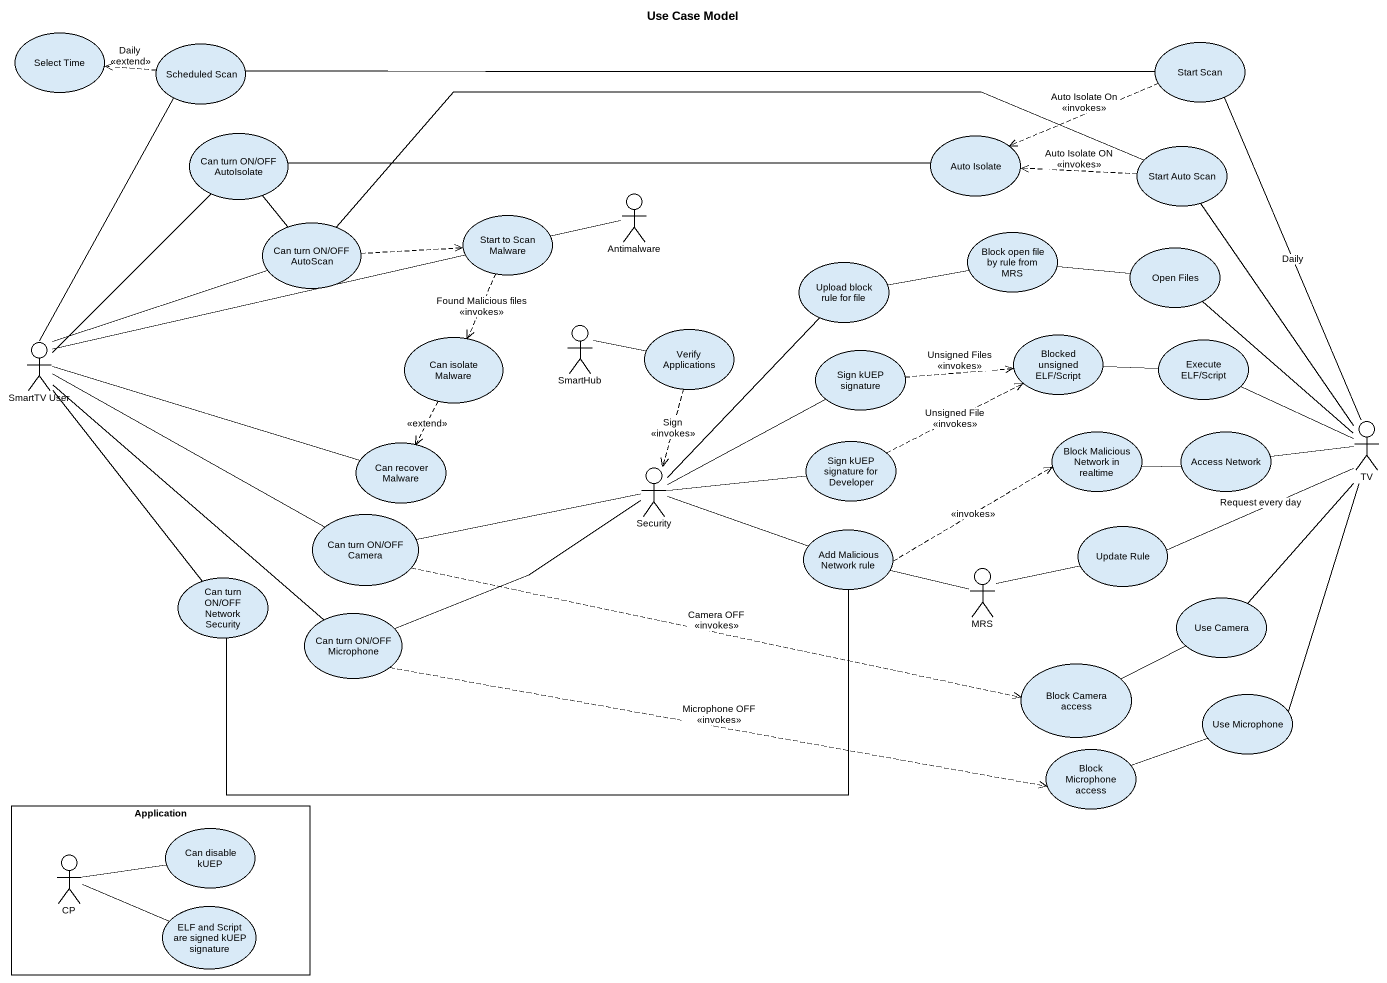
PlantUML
@startuml
title Use Case Model
usecase "Select Time" as Select_Time
usecase "Scheduled Scan" as Scheduled_Scan
usecase "Start Scan" as Start_Scan
usecase "Can turn ON/OFF AutoIsolate" as Can_turn_ON_OFF_AutoIsolate
usecase "Auto Isolate" as Auto_Isolate
usecase "Start Auto Scan" as Start_Auto_Scan
usecase "Can turn ON/OFF AutoScan" as Can_turn_ON_OFF_AutoScan
usecase "Start to Scan Malware" as Start_to_Scan_Malware
actor Antimalware
usecase "Upload block rule for file" as Upload_block_rule_for_file
usecase "Block open file by rule from MRS" as Block_open_file_by_rule
usecase "Open Files" as Open_Files
actor "SmartTV User" as SmartTV_User
usecase "Can isolate Malware" as Can_isolate_Malware
actor SmartHub
usecase "Verify Applications" as Verify_Applications
usecase "Blocked unsigned ELF/Script" as Blocked_unsigned_ELF_Script
usecase "Execute ELF/Script" as Execute_ELF_Script
usecase "Sign kUEP signature" as Sign_kUEP_signature
actor TV
usecase "Can recover Malware" as Can_recover_Malware
usecase "Sign kUEP signature for Developer" as Sign_kUEP_signature_for
usecase "Block Malicious Network in realtime" as Block_Malicious_Network_in
usecase "Access Network" as Access_Network
actor Security
usecase "Can turn ON/OFF Camera" as Can_turn_ON_OFF_Camera
usecase "Add Malicious Network rule" as Add_Malicious_Network_rule
usecase "Update Rule" as Update_Rule
actor MRS
usecase "Can turn ON/OFF Network Security" as Can_turn_ON_OFF_Network
usecase "Can turn ON/OFF Microphone" as Can_turn_ON_OFF_Microphone
usecase "Use Camera" as Use_Camera
usecase "Block Camera access" as Block_Camera_access
usecase "Use Microphone" as Use_Microphone
usecase "Block Microphone access" as Block_Microphone_access
rectangle Application {
  usecase "Can disable kUEP" as Can_disable_kUEP
  actor CP
  usecase "ELF and Script are signed kUEP signature" as ELF_and_Script_are_signed
}
Scheduled_Scan .left.> Select_Time : Daily\n<<extend>>
Scheduled_Scan -right- Start_Scan
Start_Scan .left.> Auto_Isolate : Auto Isolate On\n<<invokes>>
Can_turn_ON_OFF_AutoIsolate -right- Auto_Isolate
Start_Auto_Scan .left.> Auto_Isolate : Auto Isolate ON\n<<invokes>>
Start_Auto_Scan -left- Can_turn_ON_OFF_AutoScan
Start_Auto_Scan -- TV
Can_turn_ON_OFF_AutoScan -up- Can_turn_ON_OFF_AutoIsolate
Can_turn_ON_OFF_AutoScan .right.> Start_to_Scan_Malware
Start_to_Scan_Malware -right- Antimalware
Start_to_Scan_Malware ..> Can_isolate_Malware : Found Malicious files\n<<invokes>>
Upload_block_rule_for_file -right- Block_open_file_by_rule
Open_Files -left- Block_open_file_by_rule
SmartTV_User -up- Scheduled_Scan
SmartTV_User -up- Can_turn_ON_OFF_AutoIsolate
SmartTV_User -right- Can_turn_ON_OFF_AutoScan
SmartTV_User -right- Start_to_Scan_Malware
SmartTV_User -right- Can_recover_Malware
SmartTV_User -right- Can_turn_ON_OFF_Camera
SmartTV_User -- Can_turn_ON_OFF_Network
SmartTV_User -- Can_turn_ON_OFF_Microphone
Can_isolate_Malware ..> Can_recover_Malware : <<extend>>
SmartHub -right- Verify_Applications
Verify_Applications ..> Security : Sign\n<<invokes>>
Blocked_unsigned_ELF_Script -right- Execute_ELF_Script
Sign_kUEP_signature .right.> Blocked_unsigned_ELF_Script : Unsigned Files\n<<invokes>>
TV -up- Start_Scan : Daily
TV -up- Open_Files
TV -left- Execute_ELF_Script
TV -left- Access_Network
TV -left- Update_Rule : Request every day
TV -- Use_Camera
TV -- Use_Microphone
Sign_kUEP_signature_for .right.> Blocked_unsigned_ELF_Script : Unsigned File\n<<invokes>>
Access_Network -left- Block_Malicious_Network_in
Security -up- Upload_block_rule_for_file
Security -up- Sign_kUEP_signature
Security -right- Sign_kUEP_signature_for
Security -left- Can_turn_ON_OFF_Camera
Security -right- Add_Malicious_Network_rule
Security -left- Can_turn_ON_OFF_Microphone
Can_turn_ON_OFF_Camera .right.> Block_Camera_access : Camera OFF\n<<invokes>>
Add_Malicious_Network_rule .right.> Block_Malicious_Network_in : <<invokes>>
Add_Malicious_Network_rule -right- MRS
MRS -right- Update_Rule
Can_turn_ON_OFF_Network -right- Add_Malicious_Network_rule
Can_turn_ON_OFF_Microphone .right.> Block_Microphone_access : Microphone OFF\n<<invokes>>
Block_Camera_access -right- Use_Camera
Block_Microphone_access -right- Use_Microphone
CP -right- Can_disable_kUEP
CP -right- ELF_and_Script_are_signed
@enduml
